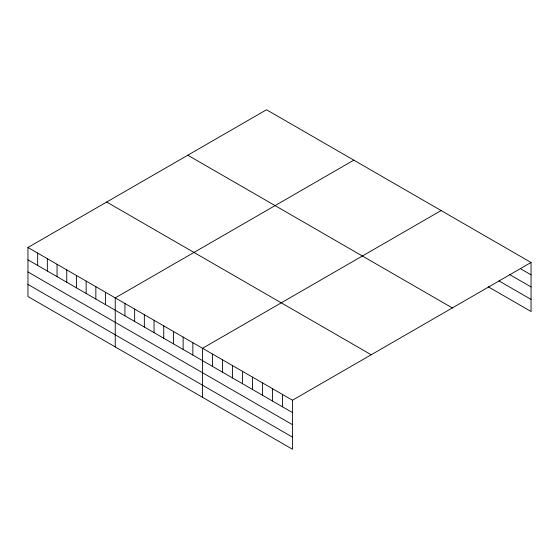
<?xml version="1.0" encoding="UTF-8"?>
<svg xmlns="http://www.w3.org/2000/svg" width="559" height="559" viewBox="0 0 559 559"><rect width="100%" height="100%" fill="white"/><g stroke="black" fill="none" stroke-linecap="round" stroke-linejoin="round"><path stroke-width="0.84" d="M531.05 262.478L292.483 400.216L292.483 449.247L27.95 296.522L27.95 247.49L266.517 109.753L531.05 262.478L531.05 311.51L488.224 286.781M353.812 160.153L115.245 297.891L115.245 346.922M441.107 210.554L202.54 348.292L202.54 397.323M521.058 269.061L531.05 274.832M509.633 274.574L531.05 286.935M498.928 280.863L531.05 299.407M187.789 155.206L452.322 307.932M106.678 202.037L371.211 354.762M27.95 247.49L292.483 400.216M27.95 259.844L292.483 412.57M27.95 271.947L292.483 424.672M27.95 284.419L292.483 437.145M282.491 394.444L282.491 406.798M272.492 388.68L272.492 401.027M262.499 382.908L262.499 395.262M252.507 377.136L252.507 389.49M242.515 371.365L242.515 383.719M232.523 365.6L232.523 377.954M222.524 359.828L222.524 372.182M212.532 354.057L212.532 366.411M192.841 342.688L192.841 355.042M183.142 337.091L183.142 349.445M173.444 331.487L173.444 343.841M163.745 325.89L163.745 338.244M154.046 320.286L154.046 332.64M144.341 314.689L144.341 327.043M134.642 309.092L134.642 321.446M124.943 303.488L124.943 315.842M105.546 292.287L105.546 304.641M95.848 286.69L95.848 299.044M86.149 281.093L86.149 293.44M76.45 275.489L76.45 287.843M66.745 269.892L66.745 282.246M57.046 264.288L57.046 276.642M47.347 258.691L47.347 271.045M37.649 253.087L37.649 265.441"/></g></svg>
